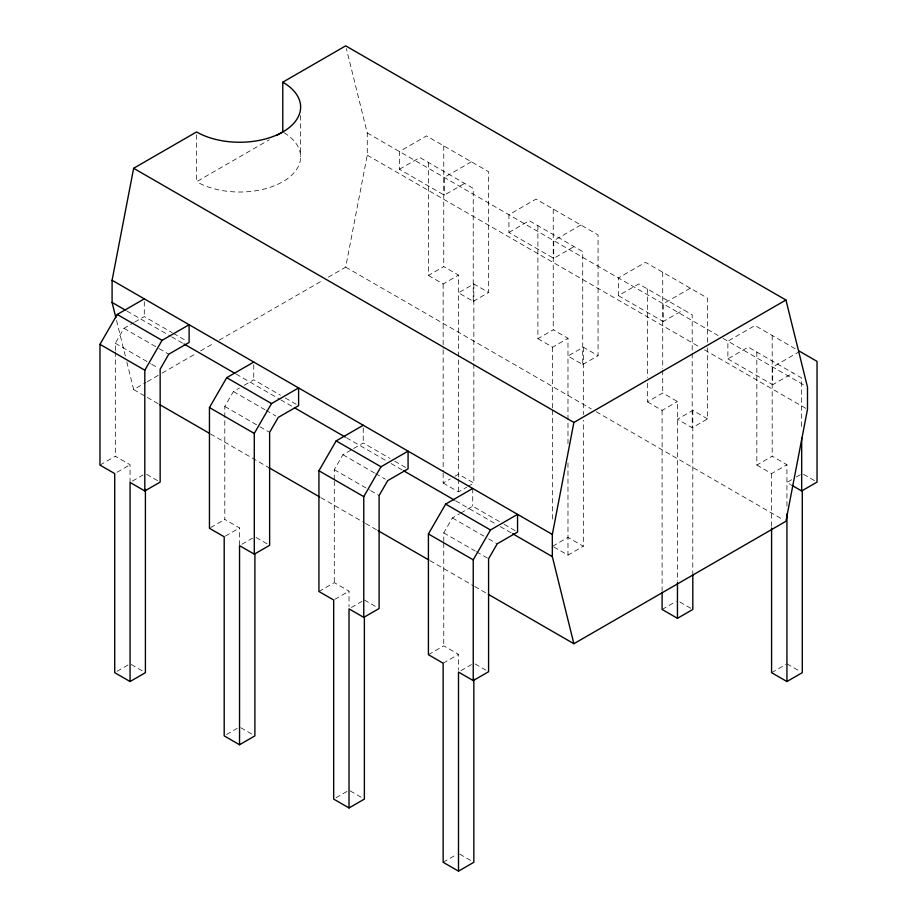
<?xml version="1.0" encoding="UTF-8"?>
<svg xmlns="http://www.w3.org/2000/svg" width="917" height="917" viewBox="0 0 917 917"><rect width="100%" height="100%" fill="white"/><g stroke="black" fill="none" stroke-linecap="round" stroke-linejoin="round"><path stroke-width="0.69" stroke-dasharray="4.58 3.44" d="M328.343 277.152L345.698 267.122L367.258 155.145L367.258 132.942L346.385 48.612M115.324 350.397L115.324 343.245L123.944 328.32L133.515 322.784M239.543 545.122L239.543 527.94L224.803 519.435L224.803 406.449L233.422 391.525L239.406 388.063M334.281 479.671L334.281 469.664L342.901 454.729L352.472 449.204M443.759 541.443L443.759 532.869L452.379 517.933L459.555 513.795M196.57 134.799L196.57 181.715L269.231 139.774M134.719 322.096L144.29 316.571L172.155 332.653M399.445 169.255L419.791 157.506L473.241 188.363L473.241 301.338L458.5 292.832L473.848 283.972L488.589 292.489L488.589 171.743L426.52 135.911L399.445 151.534L399.445 169.255L444.275 195.138L464.621 183.389M471.349 161.793L444.275 177.417L444.275 195.138M126.798 361.906L133.641 389.553L146.044 382.4M147.282 381.678L160.922 373.804M162.171 373.093L195.653 353.756M200.605 350.89L214.246 343.015M219.209 340.15L323.38 280.017M99.976 465.079L115.324 456.219L130.065 464.736L130.065 481.918M428.411 162.481L428.411 275.467L443.759 266.606L458.5 275.111L458.5 477.585M244.197 385.3L253.768 379.776L280.419 395.17M508.924 232.46L529.269 220.71L582.719 251.567L582.719 364.553L567.978 356.037L583.327 347.176L598.067 355.693L598.067 234.947L535.998 199.115L508.924 214.738L508.924 232.46L553.753 258.342L574.099 246.593M117.078 472.232L130.065 464.736M428.411 275.467L443.152 283.972L458.5 275.111M132.426 481.093L143.052 474.96M580.828 224.997L553.753 240.621L553.753 258.342M473.241 301.338L488.589 292.489M210.635 527.607L224.803 519.435M537.889 225.697L537.889 338.671L553.238 329.811L567.978 338.316L567.978 444.309M353.675 448.505L363.247 442.98L389.897 458.374M707.546 342.19L707.546 298.151L645.476 262.319L618.402 277.954L618.402 295.664L638.748 283.926L692.197 314.783L692.197 351.956M225.376 536.113L239.543 527.94M537.889 338.671L552.63 347.176L567.978 338.316M241.905 544.297L252.53 538.164M690.295 288.202L663.232 303.825L663.232 321.546L683.578 309.797M582.719 364.553L598.067 355.693M117.078 671.313L128.884 664.493M443.152 473.023L443.152 483.053L450.236 478.961M454.958 476.232L458.5 474.192L473.848 483.053L473.848 364.175M443.152 483.053L458.5 491.913L466.764 487.145M467.945 486.457L473.848 483.053M318.933 591.499L334.281 582.639L349.022 591.144L349.022 606.905M647.368 383.283L647.368 401.875L662.716 393.015L677.457 401.531L677.457 581.091M460.758 513.096L472.725 506.184L503.009 523.676M795.211 348.769L754.955 325.524L727.88 341.158L727.88 358.868L748.226 347.13L801.676 377.987L801.676 429.465M334.854 599.328L349.022 591.144M647.368 401.875L662.108 410.392L677.457 401.531M351.383 607.501L362.009 601.369M707.546 418.897L692.805 410.392L677.457 419.241L692.197 427.758L707.546 418.897L707.546 347.875M799.773 351.406L772.71 367.041L772.71 384.75L793.056 373.013M226.556 734.517L237.182 728.385M552.63 546.257L567.978 537.396L583.327 546.257L583.327 420.227M553.811 546.945L567.978 555.117L583.327 546.257M428.411 654.704L443.759 645.843L458.5 654.348L458.5 670.109M756.846 352.105L756.846 465.079L772.194 456.219L786.935 464.736L786.935 506.803M443.152 663.209L458.5 654.348M756.846 465.079L771.587 473.596L786.935 464.736M460.861 670.705L471.487 664.573M791.658 479.729L786.935 482.457L790.614 484.577M796.38 477L802.283 473.596M336.035 797.721L347.841 790.913M662.108 609.461L676.276 601.288M443.152 862.289L456.139 854.793M771.587 672.677L785.754 664.493M367.258 132.942L718.126 335.519M723.009 338.339L806.295 386.424M618.402 295.664L663.232 321.546M727.88 358.868L772.71 384.75M367.258 155.145L699.602 347.027M704.565 349.893L806.249 408.604M803.51 474.307L814.56 480.68M345.698 267.122L591.247 408.89M596.21 411.756L783.462 519.859M679.818 601.965L691.624 608.785M786.935 663.816L799.922 671.313M173.37 333.352L186.69 341.055M285.267 397.967L297.383 404.959M394.746 461.171L408.076 468.862M504.224 524.375L515.125 530.668M126.97 311.058L170.379 336.115M171.617 336.826L184.019 343.99M236.105 374.056L279.513 399.113M280.751 399.835L293.153 406.988M346.477 437.776L386.16 460.689M391.112 463.555L402.276 469.997M455.6 500.785L495.283 523.699M500.246 526.564L511.411 533.006M123.944 328.32L157.873 347.898M159.077 348.598L168.774 354.191M233.422 391.525L264.921 409.704M266.136 410.403L275.822 416.009M342.901 454.729L374.4 472.92M375.615 473.619L385.3 479.213M452.379 517.933L483.878 536.124M488.727 538.921L497.209 543.815M115.324 343.245L150.457 363.533M151.672 364.232L157.724 367.728M224.803 406.449L258.72 426.038M259.935 426.737L269.632 432.331M334.281 469.664L369.413 489.942M370.628 490.641L379.111 495.535M443.759 532.869L475.258 551.048M476.473 551.747L487.374 558.052M133.641 389.553L146.044 396.717M147.282 397.428L158.446 403.881M210.532 433.947L268.819 467.601M320.904 497.667L364.301 522.724M365.539 523.447L376.704 529.888M430.027 560.677L473.436 585.734M474.674 586.444L487.076 593.608M146.64 474.307L157.69 480.68M256.118 537.511L268.406 544.606M364.37 600.005L376.646 607.1M475.075 663.919L486.125 670.304M131.246 664.493L145.413 672.677M240.724 727.697L252.53 734.517M350.202 790.913L362.009 797.721M459.681 854.117L471.487 860.925M116.539 320.434L125.434 356.381M772.194 335.484L772.194 456.219M771.587 473.596L771.587 526.587M692.805 410.392L692.805 573.664M692.197 353.389L692.197 427.758M662.716 272.28L662.716 368.863M662.716 370.285L662.716 393.015M662.108 410.392L662.108 590.846M647.368 288.901L647.368 377.563M583.327 347.176L583.327 414.495M567.978 462.925L567.978 555.117M553.238 209.065L553.238 329.811M552.63 347.176L552.63 408.764M552.63 410.197L552.63 520.478M473.848 283.972L473.848 362.742M472.725 488.474L472.725 506.184M458.5 479.018L458.5 491.913M443.759 145.86L443.759 266.606M443.759 542.875L443.759 645.843M443.152 283.972L443.152 348.426M443.152 349.858L443.152 471.59M363.247 427.987L363.247 442.98M334.281 481.104L334.281 582.639M300.627 115.599L300.627 156.83M253.768 364.783L253.768 379.776M144.29 301.578L144.29 316.571M115.324 351.83L115.324 456.219M283.995 132.678A60.958 35.19 0 0 1 282.149 182.082A60.958 35.19 0 0 1 196.57 181.715"/><path stroke-width="1.38" d="M115.851 317.672L112.092 302.461L112.092 280.258L133.641 168.281L196.57 131.945A60.958 35.19 0 0 0 282.78 131.945L282.78 82.186L345.698 45.85L785.938 300.019L807.499 387.112L807.499 409.314L785.938 521.292L573.882 643.723L488.314 594.331M573.882 643.723L552.332 556.63L552.332 534.428L573.882 422.45L785.938 300.019M145.413 489.346L145.413 672.677L130.065 681.526L114.717 672.677L114.717 473.596L99.976 465.079L99.976 344.345L117.227 314.474L144.29 298.85M144.806 490.962L144.806 370.216L162.045 340.356L189.12 324.733L189.12 342.454L168.774 354.191L160.154 369.127L160.154 482.101L144.806 490.962L130.065 482.457L130.065 681.526M254.892 553.983L254.892 735.881L239.543 744.742L224.195 735.881L224.195 536.8L209.454 528.284L209.454 407.549L226.705 377.689L253.768 362.055M254.284 554.166L254.284 433.432L271.524 403.56L298.598 387.937L298.598 405.658L278.252 417.407L269.632 432.331L269.632 545.306L254.284 554.166L239.543 545.661L239.543 744.742M364.37 617.187L364.37 799.085L349.022 807.946L333.673 799.085L333.673 600.005L318.933 591.499L318.933 470.753L336.172 440.894L363.247 425.27M363.762 617.37L363.762 496.636L381.002 466.776L408.076 451.141L408.076 468.862L387.731 480.611L379.111 495.535L379.111 608.521L363.762 617.37L349.022 608.865L349.022 807.946M473.848 678.97L473.848 862.289L458.5 871.15L443.152 862.289L443.152 663.209L428.411 654.704L428.411 533.958L445.651 504.098L472.725 488.474M473.241 680.586L473.241 559.84L490.48 529.98L517.555 514.357L517.555 532.066L497.209 543.815L488.589 558.751L488.589 671.725L473.241 680.586L458.5 672.069L458.5 871.15M276.613 135.51L282.78 131.956A60.958 35.19 0 0 0 282.78 82.186M791.852 485.288L801.676 490.962L817.024 482.101L817.024 361.367L798.845 350.867M662.108 592.279L662.108 609.461L677.457 618.322L692.805 609.461L692.805 575.097M771.587 528.02L771.587 672.677L786.935 681.526L802.283 672.677L802.283 490.778M133.641 168.281L573.882 422.45M112.092 280.258L552.332 534.428M112.092 302.461L125.732 310.336M184.019 343.99L234.867 373.345M294.391 407.71L345.239 437.065M403.514 470.719L454.362 500.063M512.649 533.717L552.332 556.63M117.227 314.474L162.045 340.356M226.705 377.689L271.524 403.56M336.172 440.894L381.002 466.776M445.651 504.098L490.48 529.98M99.976 344.345L144.806 370.216M209.454 407.549L254.284 433.432M318.933 470.753L363.762 496.636M428.411 533.958L473.241 559.84M159.684 404.592L209.294 433.237M268.819 467.601L319.655 496.957M377.942 530.599L428.789 559.955M801.676 438.051L801.676 490.962M786.935 513.956L786.935 681.526M677.457 582.513L677.457 618.322"/></g></svg>
